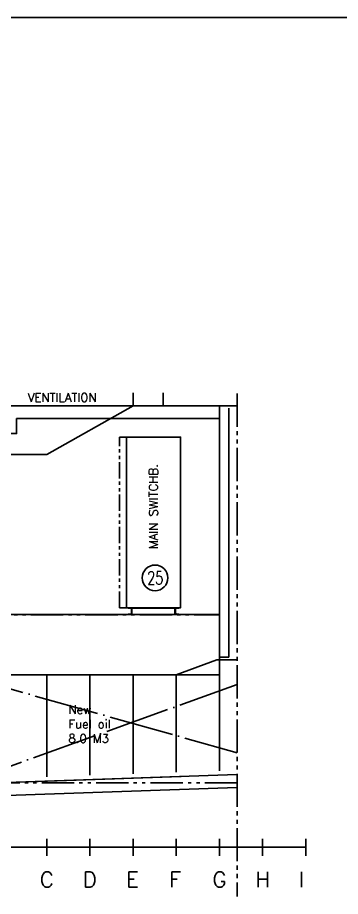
# Model space of a CAD drawing. Extents: x 33214 to 95067, y 8279 to 51908.
# Drawn here: x 47467 to 51207, y 40669 to 50863 of the extents above; entities that cross this region are included whole.
import ezdxf
from ezdxf.enums import TextEntityAlignment as Align

# ---------------------------------------------------------------- set-up
doc = ezdxf.new("R2010")
doc.units = 0
doc.header["$LTSCALE"] = 300
doc.header["$MEASUREMENT"] = 0
for name, pattern in [('CENTER', [3, 2.5, -0.25, 0, -0.25]), ('PHANTOM', [2.1, 1.25, -0.2, 0.125, -0.2, 0.125, -0.2]), ('PHANTOM2', [1.25, 0.625, -0.125, 0.125, -0.125, 0.125, -0.125]), ('SNT-025', [0.74, 0.4, -0.17, 0, -0.17])]:
    doc.linetypes.add(name, pattern=pattern)
doc.layers.get('0').update_dxf_attribs({"linetype": 'CONTINUOUS'})
for name, color, linetype in [('I0CO2', 2, 'CONTINUOUS'), ('LASTLUKE', 1, 'CONTINUOUS'), ('LINJE', 3, 'CONTINUOUS'), ('M0PH1', 1, 'PHANTOM'), ('POSNR', 2, 'CONTINUOUS'), ('Poz', 1, 'CONTINUOUS'), ('S0CE1', 1, 'CENTER'), ('S0CO1', 1, 'CONTINUOUS'), ('S0CO2', 2, 'CONTINUOUS'), ('S0CO3', 3, 'CONTINUOUS'), ('S0CO5', 4, 'CONTINUOUS'), ('S0PH1', 1, 'PHANTOM'), ('S0TX1', 1, 'CONTINUOUS')]:
    doc.layers.add(name, color=color, linetype=linetype)
doc.styles.add('18', font='romans', dxfattribs={"height": 180})
doc.styles.add('LIT2_5', font='Romanc.shx', dxfattribs={"width": 0.85})

# ---------------------------------------------------------------- blocks, each defined once
blk = doc.blocks.new('POS')
at = {"layer": 'POSNR'}
blk.add_circle((0, 0), 149, dxfattribs=at)
at = {"layer": 'S0TX1', "linetype": 'Continuous', "style": 'LIT2_5', "width": 0.723514}
blk.add_attdef('POS', text='', height=150, dxfattribs=at).set_placement((2, -75), align=Align.CENTER)
blk = doc.blocks.new('A$C64097268')
for p, q in [((2500, 0), (18000, 0)), ((15000, -100), (15000, 100)), ((15500, -100), (15500, 100)), ((16000, -100), (16000, 100)), ((16500, -100), (16500, 100)), ((17000, -100), (17000, 100)), ((17500, -100), (17500, 100)), ((18000, -100), (18000, 100))]:
    blk.add_line(p, q)
at = {"layer": 'LASTLUKE', "color": 3, "style": '18'}
for s, p in [('C', (14919, -464)), ('D', (15419, -464)), ('E', (15919, -464)), ('F', (16419, -464)), ('G', (16919, -464)), ('H', (17419, -464)), ('I', (17919, -464))]:
    blk.add_text(s, height=180, dxfattribs=at).set_placement(p)
blk = doc.blocks.new('MSB_profil')
for p, q in [((96568, 16213), (96568, 16211)), ((96613, 16213), (96568, 16213)), ((96613, 16213), (96613, 16133)), ((96613, 16213), (96613, 16133)), ((97110, 16213), (96613, 16213)), ((97110, 16213), (97155, 16213)), ((97110, 16213), (97110, 16133)), ((97110, 16133), (97110, 16213)), ((97155, 16213), (97155, 16211)), ((96568, 16136), (96568, 16133)), ((96571, 16207), (96599, 16205)), ((96571, 16140), (96599, 16142)), ((96607, 16197), (96607, 16150)), ((97110, 16208), (96613, 16208)), ((97116, 16197), (97116, 16150)), ((97152, 16207), (97124, 16205)), ((97152, 16140), (97124, 16142)), ((97155, 16136), (97155, 16133))]:
    blk.add_line(p, q)
at = {"ltscale": 10}
for p, q in [((96568, 16213), (96866, 16213)), ((97092, 16213), (96866, 16213)), ((97092, 16213), (97155, 16213))]:
    blk.add_line(p, q, dxfattribs=at)
at = {"linetype": 'PHANTOM2'}
blk.add_lwpolyline([(96468, 18193), (96548, 18193), (96548, 16213), (96468, 16213)], close=True, dxfattribs=at)
blk.add_lwpolyline([(96548, 18193), (97175, 18193), (97175, 16213), (96548, 16213)], close=True)
for centre, radius, start, end in [((96572, 16211), 4, 180, 265.4261), ((97151, 16211), 4, 274.5739, 0), ((96572, 16136), 4, 94.5739, 180), ((96599, 16197), 8, 0, 85.4261), ((96599, 16150), 8, 274.5739, 0), ((97124, 16197), 8, 94.5739, 180), ((97124, 16150), 8, 180, 265.4261), ((97151, 16136), 4, 0, 85.4261)]:
    blk.add_arc(centre, radius, start, end)
at = {"layer": 'S0TX1', "style": '18'}
blk.add_text('MAIN SWITCHB.', height=100, rotation=90, dxfattribs=at).set_placement((96911, 16894))

msp = doc.modelspace()

# ---------------------------------------------------------------- linework, layer by layer
at = {"layer": 'I0CO2'}
for p, q in [((48851, 43938), (48806, 43938)), ((48851, 43938), (48813, 43938)), ((48851, 43938), (49349, 43938)), ((49349, 43938), (49387, 43938)), ((49349, 43938), (49394, 43938))]:
    msp.add_line(p, q, dxfattribs=at)
at = {"layer": 'LINJE'}
msp.add_lwpolyline([(44868, 45797), (47807, 45797), (48807, 46361)], dxfattribs=at)
at = {"layer": 'M0PH1'}
for p, q in [((50011, 46502), (50011, 40679)), ((50011, 46492), (50011, 40669)), ((50011, 46492), (50011, 40669))]:
    msp.add_line(p, q, dxfattribs=at)
at = {"layer": 'S0CE1'}
for p, q in [((46805, 43238), (50011, 42335)), ((46805, 41973), (50011, 43126))]:
    msp.add_line(p, q, dxfattribs=at)
at = {"layer": 'S0CO1', "color": 6}
msp.add_line((94133, 50863), (34080, 50863), dxfattribs=at)
at = {"layer": 'S0CO1'}
msp.add_line((49912, 43443), (49805, 43443), dxfattribs=at)
at = {"layer": 'S0CO1', "flags": 128}
msp.add_lwpolyline([(49912, 43443), (49912, 46333)], dxfattribs=at)
at = {"layer": 'S0CO1'}
msp.add_lwpolyline([(49805, 43938), (46905, 43938), (46905, 46038), (47455, 46038), (47455, 46211), (49805, 46211)], dxfattribs=at)
at = {"layer": 'S0CO3'}
for p, q in [((48807, 46361), (48807, 46511)), ((49155, 46361), (49155, 46511)), ((50011, 42084), (41496, 41789)), ((50011, 41934), (41555, 41641))]:
    msp.add_line(p, q, dxfattribs=at)
at = {"layer": 'S0CO3', "flags": 128}
for points in [[(47805, 42057), (47805, 43238)], [(48305, 42075), (48305, 43238)], [(48805, 42092), (48805, 43238)], [(49305, 42109), (49305, 43238)]]:
    msp.add_lwpolyline(points, dxfattribs=at)
at = {"layer": 'S0CO5'}
for p, q in [((49805, 46361), (49805, 43238)), ((49305, 43238), (49775, 43413)), ((50011, 43413), (49775, 43413))]:
    msp.add_line(p, q, dxfattribs=at)
for points in [[(36518, 46188), (47305, 46188), (47305, 46361), (50011, 46361)], [(46805, 43238), (49805, 43238)]]:
    msp.add_lwpolyline(points, dxfattribs=at)
at = {"layer": 'S0CO5', "flags": 128}
msp.add_lwpolyline([(36518, 43403, -0.008967), (38655, 43058, -0.004765), (40113, 42782, 0.003277), (41570, 42501, 0.007293), (43032, 42252, 0.015333), (44505, 42068, 0.016091), (45878, 41984, 0.015861), (47255, 41988), (49363, 42061)], format="xyb", dxfattribs=at)
for points in [[(47745, 43238), (47865, 43238)], [(48245, 43238), (48365, 43238)], [(49805, 42127), (49805, 43238)]]:
    msp.add_lwpolyline(points, dxfattribs=at)
at = {"layer": 'S0PH1'}
msp.add_line((50011, 41988), (36518, 41988), dxfattribs=at)
at = {"layer": 'S0PH1', "flags": 128}
msp.add_lwpolyline([(38379, 43728), (45307, 43728), (45307, 43936), (49803, 43936)], dxfattribs=at)

# ---------------------------------------------------------------- block references
at = {"layer": 'POSNR', "linetype": 'SNT-025'}
ref = msp.add_blockref('POS', (49059, 44364), dxfattribs=at)
ref.add_attrib('POS', '25', dxfattribs={"layer": 'Poz', "color": 2, "linetype": 'Continuous', "height": 150, "style": 'LIT2_5', "width": 0.723514}).set_placement((49061, 44289), align=Align.CENTER)
at = {"layer": 'S0CO1'}
msp.add_blockref('A$C64097268', (32805, 41239), dxfattribs=at)
at = {"layer": 'S0CO2', "linetype": 'Continuous'}
msp.add_blockref('MSB_profil', (-47821, 27805), dxfattribs=at)

# ---------------------------------------------------------------- texts
at = {"layer": 'S0TX1', "style": '18'}
msp.add_text('VENTILATION', height=100, dxfattribs=at).set_placement((47584, 46407))
at = {"layer": 'S0TX1', "insert": (48055, 42886), "char_height": 100, "attachment_point": 1, "style": '18'}
msp.add_mtext('New \\PFuel oil\\P8.0 M3', dxfattribs=at)

doc.saveas('drawing.dxf')
